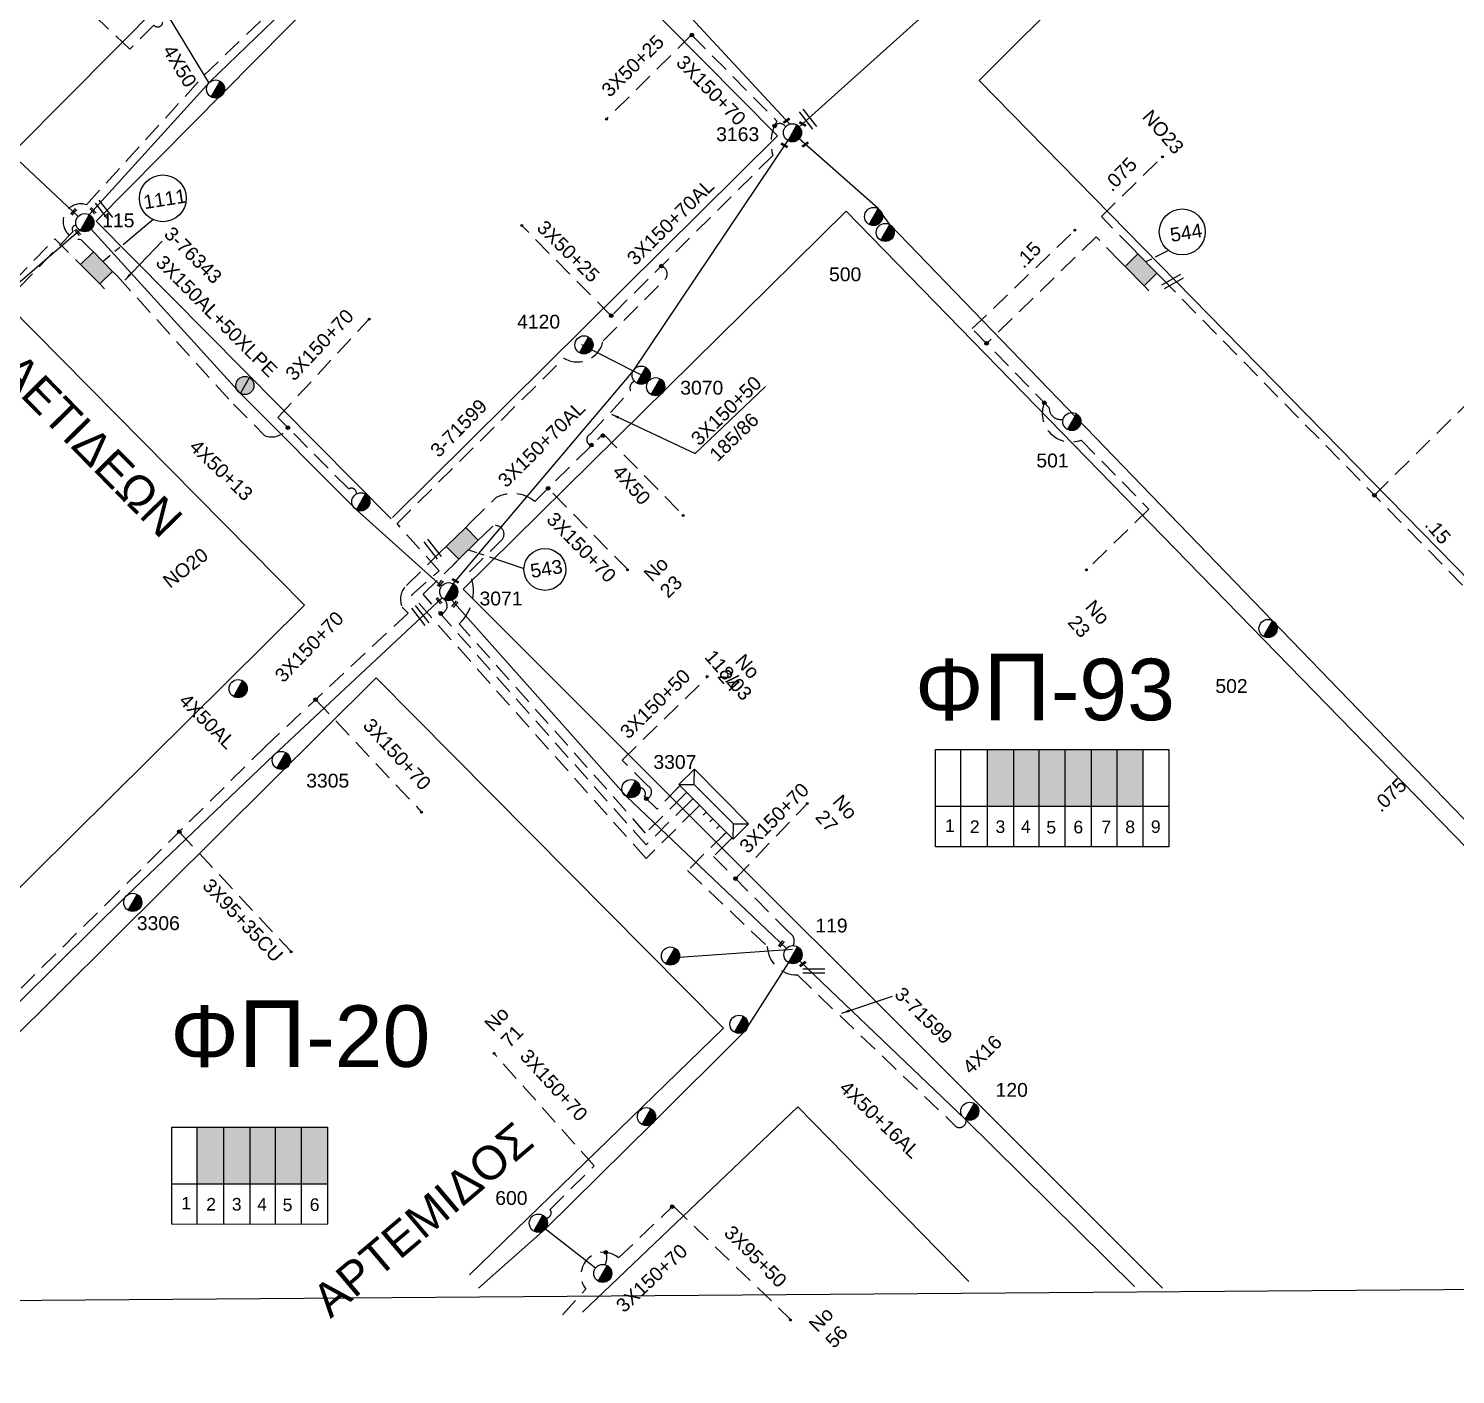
# Model space of a CAD drawing. Header units: millimetres. Extents: x 1421 to 13344, y 800 to 1949.
# Drawn here: x 12108.7 to 12294.2, y 862.3 to 1037.3 of the extents above; entities that cross this region are included whole.
import ezdxf

# ---------------------------------------------------------------- set-up
doc = ezdxf.new("R2010")
doc.units = ezdxf.units.MM
doc.linetypes.add('DASHED', pattern=[19.05, 12.7, -6.35])
for name, color, linetype in [('Link Box 4 Διευθύνσεων', 7, 'Continuous'), ('Pillar OTE', 7, 'Continuous'), ('Άγνωστα', 7, 'Continuous'), ('Γυμνά εναέρια ΧΤ (3Φ)   4x50CU', 7, 'Continuous'), ('Γυμνά εναέρια ΧΤ και ΦΟΠ (3Φ)   4x50+16AL', 7, 'Continuous'), ('Εναέρια παροχή ΧΤ 4x16', 7, 'SYN_LINE'), ('Επιγραφές - Σχήματα', 7, 'Continuous'), ('Καλωδια Χ.Τ 3x95+35', 7, 'DASHED'), ('Καλωδια ΧΤ  3X95+50', 7, 'Continuous'), ('Καλώδια ΧΤ   3x150+50CU', 7, 'DASHED'), ('Καλώδια ΧΤ   3x150+70AL', 7, 'DASHED'), ('Μηχανική τομή', 7, 'Continuous'), ('Στύλος Ξύλινος', 7, 'Continuous'), ('Στύλος Ξύλινος @ 1', 7, 'Continuous'), ('Στύλος ΦΜ', 7, 'Continuous'), ('Στύλος ΦΜ @ 1', 7, 'Continuous'), ('Συνδέσεις', 7, 'Continuous'), ('Συνεστραμμένα ΧΤ   3x70+54.6+25 AL', 7, 'SYN_LINE'), ('Τομή', 7, 'Continuous'), ('Υποσταθμός πόλεως', 7, 'Continuous'), ('Υπόβαθρο ΔΕΗ', 7, 'Continuous'), ('Υπόγεια Καλώδια Δικτύου ΧΤ   .075', 7, 'DASHED'), ('Υπόγεια Καλώδια Δικτύου ΧΤ   .15', 7, 'DASHED'), ('Υπόγεια καλώδια Παροχών ΧΤ   4x50AL', 7, 'DASHED')]:
    doc.layers.add(name, color=color, linetype=linetype)
doc.styles.add('arial', font='ARIAL.TTF')
doc.styles.get("Standard").update_dxf_attribs({"font": 'ARIAL.TTF'})
doc.linetypes.add('SYN_LINE', pattern='A,0.5,-0.0001,["/\\/\\/\\/",Standard,S=0.1,R=0,X=0,Y=-0.05],-0.25', length=0.7501)
doc.dimstyles.new('ISO-25', dxfattribs={"dimtxt": 2.5, "dimasz": 2.5, "dimexe": 1.25, "dimexo": 0.625, "dimtad": 1, "dimtxsty": 'Standard', "dimcen": 2.5, "dimadec": 0, "dimazin": 0, "dimtfac": 1, "dimtmove": 0, "dimatfit": 3, "dimfxl": 1, "dimarcsym": 0})

# ---------------------------------------------------------------- blocks, each defined once
blk = doc.blocks.new('LINK BOX 4 ΑΝΑΧΩΡΗΣΕΩΝ')
at = {"layer": 'Link Box 4 Διευθύνσεων', "ltscale": 40}
blk.add_hatch(color=256, dxfattribs=at).paths.add_polyline_path([(-3.54, 0), (-3.54, -4.67), (3.54, -4.67), (3.54, 0)])
for p, q in [((-3.54, 0), (-5.33, 0)), ((5.33, 0), (3.54, 0)), ((-3.54, -4.67), (-5.33, -4.67)), ((5.33, -4.67), (3.54, -4.67))]:
    blk.add_line(p, q, dxfattribs=at)
blk.add_lwpolyline([(-3.54, -4.67), (-3.54, 0), (3.54, 0), (3.54, -4.67)], close=True, dxfattribs=at)
blk = doc.blocks.new('ΥΠΑΡΧΩΝ ΤΣΙΜΕΝΤΕΝΙΟΣ ΣΤΥΛΟΣ')
at = {"layer": 'Στύλος ΦΜ'}
blk.add_hatch(color=7, dxfattribs=at).paths.add_polyline_path([(-1.29, -2.28, 0.574793), (2.62, 0, 0.268822), (1.3, 2.27)])
at = {"layer": 'Στύλος ΦΜ', "color": 7}
blk.add_line((-1.29, -2.28), (1.3, 2.27), dxfattribs=at)
blk.add_circle((0, 0), 2.62, dxfattribs=at)
at = {"layer": 'Στύλος ΦΜ', "flags": 4}
for tag, p in [('ΑΡΙΘΜΟΣ', (-4.68, 8.05)), ('ΤΥΠΟΣ', (-4.91, 3.03))]:
    blk.add_attdef(tag, p, '', height=4, dxfattribs=at)
blk = doc.blocks.new('ΜΗΧΑΝΙΚΗ ΤΟΜΗ')
at = {"layer": 'Μηχανική τομή', "ltscale": 40}
for p, q in [((-1.89, 0.78), (1.89, 0.78)), ((1.89, 0), (-1.89, 0))]:
    blk.add_line(p, q, dxfattribs=at)
blk = doc.blocks.new('ΤΟΜΗ')
at = {"layer": 'Τομή', "ltscale": 40}
for p, q in [((-5.68, 0), (5.68, 0)), ((5.68, -2.33), (-5.68, -2.33))]:
    blk.add_line(p, q, dxfattribs=at)
blk = doc.blocks.new('ΥΠΟΣΤΑΘΜΟΣ ΠΟΛΕΩΣ 9 ΑΝΑΧΩΡΗΣΕΩΝ')
at = {"layer": 'Υποσταθμός πόλεως', "ltscale": 40}
for p, q in [((-9.63, -2.82), (-9.63, -4)), ((-7.12, -2.82), (-7.12, -4)), ((-4.84, -2.82), (-4.84, -4)), ((-2.36, -2.82), (-2.36, -4)), ((0.09, -2.82), (0.09, -4)), ((2.55, -2.82), (2.55, -4)), ((5.02, -2.82), (5.02, -4)), ((7.48, -2.82), (7.48, -4)), ((9.61, -2.82), (9.61, -4))]:
    blk.add_line(p, q, dxfattribs=at)
blk.add_lwpolyline([(-10.02, 2.82), (10.02, 2.82), (10.02, -2.82), (-10.02, -2.82)], close=True, dxfattribs=at)
for points in [[(-7.21, 0), (-10.02, 2.82)], [(-10.02, -2.82), (-7.21, 0)], [(-7.21, 0), (7.21, 0)], [(7.21, 0), (10.02, 2.82)], [(10.02, -2.82), (7.21, 0)]]:
    blk.add_lwpolyline(points, dxfattribs=at)
at = {"layer": 'Υποσταθμός πόλεως', "linetype": 'SYN_LINE', "ltscale": 40, "flags": 1}
for tag, p in [('ΜΕΤΑΣΧΗΜΑΤΙΣΜΟΣ', (10.79, 1.71)), ('ΙΣΧΥΣ', (10.77, -1.08)), ('ΑΡΙΘΜΟΣ', (10.89, -3.8))]:
    blk.add_attdef(tag, p, '', height=1.8, dxfattribs=at)
blk = doc.blocks.new('_ΣΥΝΔΕΣΗ')
at = {"layer": 'Συνδέσεις', "linetype": 'SYN_LINE', "ltscale": 40}
blk.add_hatch(color=256, dxfattribs=at).paths.add_polyline_path([(0.5, -0.01, 1), (-0.5, -0.01, 1)])
at = {"layer": 'Συνδέσεις'}
blk.add_circle((0, -0.01), 0.5, dxfattribs=at)
blk = doc.blocks.new('ΥΠΑΡΧΩΝ ΞΥΛΙΝΟΣ ΣΤΥΛΟΣ')
at = {"layer": 'Στύλος Ξύλινος'}
h = blk.add_hatch(color=7, dxfattribs=at)
h.paths.add_polyline_path([(-2.62, 0, 0.270008), (-1.29, -2.28), (1.3, 2.27, 0.576266)])
h.paths.add_polyline_path([(-1.29, -2.28, 0.574793), (2.62, 0, 0.268822), (1.3, 2.27)])
at = {"layer": 'Στύλος Ξύλινος', "color": 7}
blk.add_line((-1.29, -2.28), (1.3, 2.27), dxfattribs=at)
blk.add_circle((0, 0), 2.62, dxfattribs=at)
at = {"layer": 'Στύλος Ξύλινος', "flags": 4}
for tag, p in [('ΑΡΙΘΜΟΣ', (-4.91, 8.6)), ('ΤΥΠΟΣ', (-4.85, 3.39))]:
    blk.add_attdef(tag, p, '', height=4, dxfattribs=at)

msp = doc.modelspace()

# ---------------------------------------------------------------- hatches: boundary and pattern name
at = {"layer": 'Καλώδια ΧΤ   3x150+50CU', "linetype": 'DASHED', "ltscale": 0.2}
h = msp.add_hatch(color=30, dxfattribs=at)
h.dxf.hatch_style = 1
h.paths.add_polyline_path([(12236.8033, 943.57681), (12233.36373, 943.57702), (12233.36327, 936.21331), (12236.80284, 936.20997)])
h = msp.add_hatch(color=1, dxfattribs=at)
h.dxf.hatch_style = 1
h.paths.add_polyline_path([(12240.10085, 943.5766), (12236.8033, 943.57681), (12236.80284, 936.20997), (12240.10039, 936.20676)])
h = msp.add_hatch(color=151, dxfattribs=at)
h.dxf.hatch_style = 1
h.paths.add_polyline_path([(12243.48685, 943.57639), (12240.10085, 943.5766), (12240.10039, 936.20676), (12243.48639, 936.20347)])
h = msp.add_hatch(color=85, dxfattribs=at)
h.dxf.hatch_style = 1
h.paths.add_polyline_path([(12246.88349, 943.57618), (12243.48685, 943.57639), (12243.48639, 936.20347), (12246.88303, 936.20018)])
h = msp.add_hatch(color=6, dxfattribs=at)
h.dxf.hatch_style = 1
h.paths.add_polyline_path([(12250.22054, 943.57597), (12246.88349, 943.57618), (12246.88303, 936.20018), (12250.22008, 936.19694)])
h = msp.add_hatch(color=5, dxfattribs=at)
h.dxf.hatch_style = 1
h.paths.add_polyline_path([(12253.60892, 943.57575), (12250.22054, 943.57597), (12250.22008, 936.19694), (12253.60846, 936.19364)])
h = msp.add_hatch(color=62, dxfattribs=at)
h.dxf.hatch_style = 1
h.paths.add_polyline_path([(12134.08319, 894.47635), (12130.64332, 894.47656), (12130.64286, 887.11597), (12134.08273, 887.11263)])
h = msp.add_hatch(color=85, dxfattribs=at)
h.dxf.hatch_style = 1
h.paths.add_polyline_path([(12137.52276, 894.47613), (12134.08319, 894.47635), (12134.08273, 887.11263), (12137.5223, 887.10929)])
h = msp.add_hatch(color=5, dxfattribs=at)
h.dxf.hatch_style = 1
h.paths.add_polyline_path([(12140.82032, 894.47593), (12137.52276, 894.47613), (12137.5223, 887.10929), (12140.81986, 887.10609)])
h = msp.add_hatch(color=1, dxfattribs=at)
h.dxf.hatch_style = 1
h.paths.add_polyline_path([(12144.20631, 894.47571), (12140.82032, 894.47593), (12140.81986, 887.10609), (12144.20585, 887.1028)])
h = msp.add_hatch(color=30, dxfattribs=at)
h.dxf.hatch_style = 1
h.paths.add_polyline_path([(12147.6025, 887.0995), (12147.60296, 894.4755), (12144.20631, 894.47571), (12144.20585, 887.1028)])

# ---------------------------------------------------------------- linework, layer by layer
at = {"layer": 'Pillar OTE', "ltscale": 40}
for points in [[(12226.59515, 930.93716), (12226.59594, 943.57745), (12256.92902, 943.57555), (12256.92823, 930.90779), (12226.59515, 930.93809)], [(12229.92306, 930.93476), (12229.92385, 943.57724)], [(12233.36294, 930.93133), (12233.36373, 943.57702)], [(12236.8025, 930.92789), (12236.8033, 943.57681)], [(12240.10006, 930.9246), (12240.10085, 943.5766)], [(12243.48606, 930.92122), (12243.48685, 943.57639)], [(12246.8827, 930.91783), (12246.88349, 943.57618)], [(12250.21975, 930.91449), (12250.22054, 943.57597)], [(12253.60813, 930.91111), (12253.60892, 943.57575)], [(12226.59548, 936.21988), (12256.92856, 936.19042)], [(12127.31461, 881.83648), (12127.31541, 894.47677), (12147.60296, 894.4755)], [(12130.64252, 881.83409), (12130.64332, 894.47656)], [(12134.0824, 881.83065), (12134.08319, 894.47635)], [(12137.52197, 881.82722), (12137.52276, 894.47613)], [(12140.81952, 881.82393), (12140.82032, 894.47593)], [(12144.20552, 881.82054), (12144.20631, 894.47571)], [(12147.60217, 881.93958), (12147.60296, 894.4755)], [(12127.31495, 887.1192), (12147.6025, 887.0995)], [(12147.60217, 881.80775), (12147.60217, 881.80775), (12127.31461, 881.83741)]]:
    msp.add_lwpolyline(points, dxfattribs=at)
at = {"layer": 'Άγνωστα', "color": 151, "linetype": 'DASHED', "ltscale": 0.2}
for points in [[(12126.1409, 1038.15819, -0.689627279), (12124.98785, 1037.78953), (12121.8712, 1034.6456), (12121.8712, 1034.6456), (12109.95695, 1045.99665)], [(12240.75876, 988.68688, 0.656105402), (12245.56455, 983.82684), (12254.33096, 974.82522), (12246.30919, 967.01307)]]:
    msp.add_lwpolyline(points, format="xyb", dxfattribs=at)
at = {"layer": 'Άγνωστα', "color": 5, "linetype": 'DASHED', "ltscale": 0.2}
for points in [[(12194.9099, 1036.51171), (12183.76429, 1025.48783)], [(12184.45519, 999.9824), (12172.81512, 1011.71853)]]:
    msp.add_lwpolyline(points, dxfattribs=at)
at = {"layer": 'Άγνωστα', "color": 151, "linetype": 'DASHED', "ltscale": 0.2}
msp.add_lwpolyline([(12250.62427, 1007.0396), (12247.47782, 1010.24976), (12233.2517, 996.39536)], dxfattribs=at)
at = {"layer": 'Άγνωστα', "color": 85}
msp.add_lwpolyline([(12189.65919, 991.59131), (12180.63771, 996.2056)], dxfattribs=at)
at = {"layer": 'Άγνωστα', "color": 1, "linetype": 'DASHED', "ltscale": 0.2}
msp.add_lwpolyline([(12283.67223, 976.65188), (12296.22664, 989.07859)], dxfattribs=at)
at = {"layer": 'Γυμνά εναέρια ΧΤ (3Φ)   4x50CU', "color": 151, "linetype": 'Continuous'}
msp.add_lwpolyline([(12126.72194, 1039.18266), (12132.15595, 1030.23098)], dxfattribs=at)
at = {"layer": 'Γυμνά εναέρια ΧΤ (3Φ)   4x50CU', "color": 30, "linetype": 'Continuous', "ltscale": 0.2}
msp.add_lwpolyline([(12175.88827, 881.23586), (12182.42443, 876.16824)], dxfattribs=at)
at = {"layer": 'Γυμνά εναέρια ΧΤ και ΦΟΠ (3Φ)   4x50+16AL', "color": 151, "linetype": 'Continuous', "ltscale": 0.2}
for points in [[(12111.48854, 1121.42666), (12121.68037, 1112.42791), (12140.35915, 1092.90435), (12167.41791, 1064.29124), (12132.33589, 1030.42903), (12116.60521, 1013.11525)], [(12301.46748, 928.18308), (12270.42585, 960.33194), (12220.66283, 1011.84385), (12219.14303, 1013.91365), (12208.89913, 1022.99849)], [(12163.72855, 962.98932), (12186.44469, 937.46276), (12207.22848, 917.71069)], [(12192.6613, 916.53194), (12208.02721, 917.60776)]]:
    msp.add_lwpolyline(points, dxfattribs=at)
at = {"layer": 'Γυμνά εναέρια ΧΤ και ΦΟΠ (3Φ)   4x50+16AL', "color": 173, "linetype": 'Continuous', "ltscale": 0.2}
msp.add_lwpolyline([(12275.68456, 1089.87813), (12257.44425, 1069.53418), (12235.54165, 1048.53822), (12208.02023, 1023.77866)], dxfattribs=at)
at = {"layer": 'Γυμνά εναέρια ΧΤ και ΦΟΠ (3Φ)   4x50+16AL', "color": 5, "linetype": 'Continuous', "ltscale": 0.2}
msp.add_lwpolyline([(12168.27619, 1063.48842), (12187.02573, 1047.18021), (12207.66421, 1024.90334)], dxfattribs=at)
at = {"layer": 'Γυμνά εναέρια ΧΤ και ΦΟΠ (3Φ)   4x50+16AL', "color": 1, "linetype": 'Continuous', "ltscale": 0.2}
for points in [[(12038.72803, 1050.62555), (12067.87922, 1058.79067), (12081.83781, 1044.1786), (12115.16093, 1012.89942)], [(12208.94442, 916.09701), (12230.48333, 895.51457), (12252.49266, 873.72972)]]:
    msp.add_lwpolyline(points, dxfattribs=at)
at = {"layer": 'Γυμνά εναέρια ΧΤ και ΦΟΠ (3Φ)   4x50+16AL', "color": 85, "linetype": 'Continuous', "ltscale": 0.2}
msp.add_lwpolyline([(12163.91812, 965.12041), (12187.30018, 992.79789), (12207.50184, 1022.86934)], dxfattribs=at)
at = {"layer": 'Γυμνά εναέρια ΧΤ και ΦΟΠ (3Φ)   4x50+16AL', "color": 133, "linetype": 'Continuous', "ltscale": 0.2}
msp.add_lwpolyline([(12115.50725, 1011.18929), (12091.1846, 990.256), (12068.85065, 968.76748), (12037.63115, 936.77574)], dxfattribs=at)
at = {"layer": 'Γυμνά εναέρια ΧΤ και ΦΟΠ (3Φ)   4x50+16AL', "color": 6, "linetype": 'Continuous', "ltscale": 0.2}
msp.add_lwpolyline([(12116.8534, 1011.26149), (12136.24735, 989.89002), (12151.32475, 974.76866), (12162.40315, 964.82195)], dxfattribs=at)
at = {"layer": 'Γυμνά εναέρια ΧΤ και ΦΟΠ (3Φ)   4x50+16AL', "color": 62, "linetype": 'Continuous', "ltscale": 0.2}
msp.add_lwpolyline([(12084.19971, 886.05084), (12098.6021, 901.95155), (12121.48258, 924.59572), (12140.59333, 942.83547), (12162.47229, 963.29411)], dxfattribs=at)
at = {"layer": 'Καλωδια Χ.Τ 3x95+35', "color": 30, "linetype": 'DASHED', "ltscale": 0.2}
msp.add_lwpolyline([(12128.28517, 932.87608), (12142.75051, 917.38235)], dxfattribs=at)
at = {"layer": 'Καλωδια ΧΤ  3X95+50', "color": 30, "linetype": 'DASHED', "ltscale": 0.2}
msp.add_lwpolyline([(12192.4891, 884.22107), (12207.71189, 869.5095)], dxfattribs=at)
at = {"layer": 'Καλώδια ΧΤ   3x150+50CU', "color": 1, "linetype": 'DASHED', "ltscale": 0.2}
for points in [[(12037.22498, 1047.0523), (12039.21924, 1045.24517, 0.272595984), (12042.52829, 1050.19747), (12052.30768, 1059.08022), (12074.87508, 1036.43407, -0.420913895), (12079.08437, 1032.21009), (12088.29653, 1022.96578, -0.443087483), (12093.03492, 1018.21086), (12106.77147, 1004.42637), (12112.12142, 1010.00744), (12114.84248, 1007.27371)], [(12199.21354, 932.632), (12194.3731, 927.8294), (12204.7377, 917.97931, 0.404001059), (12208.64963, 914.26157), (12229.29928, 894.52891, 0.657612399), (12230.55745, 895.47594)]]:
    msp.add_lwpolyline(points, format="xyb", dxfattribs=at)
at = {"layer": 'Καλώδια ΧΤ   3x150+50CU', "color": 133, "linetype": 'DASHED', "ltscale": 0.2}
msp.add_lwpolyline([(12114.89587, 1011.74088, 0.686602554), (12114.49222, 1010.95008), (12106.24174, 1002.35144), (12089.68407, 1018.96689), (12079.52922, 1008.40606)], format="xyb", dxfattribs=at)
at = {"layer": 'Καλώδια ΧΤ   3x150+50CU', "color": 6, "linetype": 'DASHED', "ltscale": 0.2}
msp.add_lwpolyline([(12120.24723, 1005.12241), (12135.34159, 988.48894), (12139.39369, 984.42503, 0.373888143), (12142.42517, 985.43056)], format="xyb", dxfattribs=at)
at = {"layer": 'Καλώδια ΧΤ   3x150+50CU', "color": 85, "linetype": 'DASHED', "ltscale": 0.2}
for points in [[(12181.70765, 983.15182, -0.623234717), (12181.76157, 984.61619), (12186.95165, 990.25975, -0.4245233), (12187.47418, 991.47274)], [(12166.17178, 973.0869), (12169.49607, 976.34288, -0.294317419), (12174.5136, 975.85198), (12183.39796, 984.62146)], [(12193.86151, 937.605), (12188.9298, 932.71185), (12164.70375, 959.93513, 0.317772021), (12166.0093, 966.67456), (12170.25308, 970.86348, 0.758149812), (12169.0558, 972.64461), (12167.80496, 971.41947)]]:
    msp.add_lwpolyline(points, format="xyb", dxfattribs=at)
at = {"layer": 'Καλώδια ΧΤ   3x150+50CU', "color": 6, "linetype": 'DASHED', "ltscale": 0.2}
msp.add_lwpolyline([(12194.6635, 936.7967), (12188.99646, 931.17396), (12159.9919, 963.76694), (12164.31824, 968.00439)], dxfattribs=at)
at = {"layer": 'Καλώδια ΧΤ   3x150+50CU', "color": 151, "linetype": 'DASHED', "ltscale": 0.2}
for points in [[(12189.01378, 937.19174, 0.685852917), (12189.27226, 938.80945), (12185.8759, 942.20552), (12197.02916, 953.08962)], [(12193.18955, 938.70345), (12190.41684, 935.83534), (12188.77375, 937.42378, 0.564573406), (12188.19637, 938.61649)]]:
    msp.add_lwpolyline(points, format="xyb", dxfattribs=at)
at = {"layer": 'Καλώδια ΧΤ   3x150+50CU', "color": 30, "linetype": 'DASHED', "ltscale": 0.2}
msp.add_lwpolyline([(12199.7535, 931.66659), (12197.7541, 929.68282), (12207.61917, 919.74003, -0.41773586), (12208.0939, 918.07705)], format="xyb", dxfattribs=at)
at = {"layer": 'Καλώδια ΧΤ   3x150+50CU', "color": 6, "linetype": 'DASHED', "ltscale": 0.2}
msp.add_arc((12162.08807, 962.26805), 1.04394, 278.6073366, 50.5407787, dxfattribs=at)
at = {"layer": 'Καλώδια ΧΤ   3x150+70AL', "color": 6, "linetype": 'DASHED', "ltscale": 0.2}
for points in [[(12116.5032, 1008.91371), (12115.50922, 1009.92024, -1.180655772), (12116.24034, 1014.42046), (12131.53484, 1031.25416), (12165.24623, 1063.7934, -0.866266702), (12166.24487, 1064.42061)], [(12151.33181, 976.82157, 0.629256101), (12150.32651, 977.46401), (12141.1056, 986.76102), (12152.98369, 999.55016)]]:
    msp.add_lwpolyline(points, format="xyb", dxfattribs=at)
at = {"layer": 'Καλώδια ΧΤ   3x150+70AL', "color": 5, "linetype": 'DASHED', "ltscale": 0.2}
for points in [[(12194.9099, 1036.51171), (12206.00137, 1025.29777, 0.215861166), (12205.46648, 1020.82171), (12184.45519, 999.9824)], [(12195.53926, 935.91404), (12188.97591, 929.402), (12158.50942, 963.63778), (12162.07831, 966.81375), (12156.60555, 972.9636), (12178.2905, 994.47106, 0.52082078), (12183.3862, 996.70656), (12191.43149, 1004.68599, 0.551973077), (12190.97852, 1006.45233)]]:
    msp.add_lwpolyline(points, format="xyb", dxfattribs=at)
at = {"layer": 'Καλώδια ΧΤ   3x150+70AL', "color": 85, "linetype": 'DASHED', "ltscale": 0.2}
msp.add_lwpolyline([(12186.63532, 966.92775), (12176.23889, 977.55496)], dxfattribs=at)
at = {"layer": 'Καλώδια ΧΤ   3x150+70AL', "color": 30, "linetype": 'DASHED', "ltscale": 0.2}
for points in [[(12162.36514, 969.35847), (12157.58501, 964.67656, 0.274021484), (12157.28025, 962.09779), (12158.03387, 961.30756), (12139.53239, 944.00714), (12120.36556, 925.03827), (12097.94461, 902.84889), (12083.69081, 887.11221, 0.913850915), (12080.9633, 884.60722)], [(12175.95366, 882.64907, 0.625915021), (12176.50156, 883.77007), (12182.24548, 889.42933), (12169.19323, 904.09331)], [(12178.10405, 870.05184), (12181.15551, 873.41201, -0.908636649), (12185.41248, 877.47196, -0.047086962), (12185.41248, 877.47196), (12192.4891, 884.22107)]]:
    msp.add_lwpolyline(points, format="xyb", dxfattribs=at)
for points in [[(12146.02526, 950.07851), (12159.7061, 935.53548)], [(12200.61636, 926.79801), (12210.01171, 936.6234)]]:
    msp.add_lwpolyline(points, dxfattribs=at)
at = {"layer": 'Καλώδια ΧΤ   3x150+70AL', "color": 5, "linetype": 'DASHED', "ltscale": 0.2}
msp.add_arc((12206.36809, 1024.14214), 0.84968, 27.9540104, 150.6295748, dxfattribs=at)
at = {"layer": 'Καλώδια ΧΤ   3x150+70AL', "color": 30, "linetype": 'DASHED', "ltscale": 0.2}
msp.add_arc((12181.92225, 877.49067), 1.96015, 332.4541886, 20.5702759, dxfattribs=at)
at = {"layer": 'Συνεστραμμένα ΧΤ   3x70+54.6+25 AL', "color": 30, "linetype": 'SYN_LINE', "ltscale": 20}
msp.add_lwpolyline([(12207.50118, 915.87487), (12201.72013, 906.87576), (12189.8257, 894.96784), (12175.88827, 881.23586), (12167.21408, 873.53415)], dxfattribs=at)
at = {"layer": 'Υπόβαθρο ΔΕΗ'}
for points in [[(10840.03143, 862.30832), (12828.1383, 877.43934), (12848.3754, 1876.73506)], [(12107.35315, 1021.89016), (12070.25326, 1060.23654), (12120.38834, 1109.51811), (12157.28027, 1072.25432), (12107.35315, 1021.89016)], [(12343.13332, 917.46183), (12393.97198, 964.32233), (12283.54092, 1081.7448), (12232.27627, 1030.58346), (12343.13332, 917.46183)], [(12156.00685, 973.74203), (12206.0591, 1023.38458), (12167.25152, 1062.6207), (12117.49421, 1012.27869), (12155.85995, 973.59633)], [(12256.13546, 873.52058), (12165.21285, 964.43534), (12215.00747, 1013.5861), (12325.23768, 900.39832), (12297.00524, 874.69301)], [(12124.90189, 1012.48224), (12121.01499, 1009.2281)], [(12119.3171, 1007.80661), (12118.37521, 1007.01806)], [(12120.5607, 1008.84777), (12119.9342, 1008.32326)], [(12254.6776, 1007.34686), (12253.95135, 1006.97952)], [(12256.91109, 1008.47658), (12255.16861, 1007.59522)], [(12069.18183, 887.62956), (12039.84667, 917.9649), (12039.23493, 935.10571), (12106.00978, 1001.38562), (12144.59212, 962.35472), (12069.18183, 887.62956), (12069.18183, 887.62956)], [(12195.3854, 982.09528), (12204.52555, 990.78463)], [(12165.90164, 969.55525), (12166.92924, 969.20696)], [(12167.27225, 969.09071), (12167.90944, 968.87475)], [(12168.60986, 968.63735), (12173.11097, 967.11179)], [(12078.48665, 878.00748), (12153.90435, 952.88029), (12199.06056, 907.35275), (12166.01026, 875.28427)], [(12180.70283, 870.41167), (12208.69851, 897.11168), (12230.96046, 874.39592)]]:
    msp.add_lwpolyline(points, dxfattribs=at)
for centre, radius in [((12126.15693, 1015.25986), 3.048), ((12258.68287, 1010.88556), 2.99039), ((12175.83164, 966.99546), 2.72316)]:
    msp.add_circle(centre, radius, dxfattribs=at)
at = {"layer": 'Υπόγεια Καλώδια Δικτύου ΧΤ   .075', "color": 151, "linetype": 'DASHED', "ltscale": 0.2}
msp.add_lwpolyline([(12252.29112, 1008.67337), (12248.17046, 1012.8782), (12256.01375, 1020.56448)], dxfattribs=at)
at = {"layer": 'Υπόγεια Καλώδια Δικτύου ΧΤ   .15', "color": 151, "linetype": 'DASHED', "ltscale": 0.2}
msp.add_lwpolyline([(12243.20122, 986.53555, -0.496887138), (12241.39953, 988.02891), (12231.38556, 998.31157), (12244.71572, 1011.09388)], format="xyb", dxfattribs=at)
at = {"layer": 'Υπόγεια Καλώδια Δικτύου ΧΤ   .15', "color": 1, "linetype": 'DASHED', "ltscale": 0.2}
msp.add_lwpolyline([(12256.02091, 1004.86806), (12302.33153, 957.61141)], dxfattribs=at)
at = {"layer": 'Υπόγεια καλώδια Παροχών ΧΤ   4x50AL', "color": 85, "linetype": 'DASHED', "ltscale": 0.2}
msp.add_lwpolyline([(12183.39796, 984.62146), (12193.78054, 974.10287)], dxfattribs=at)

# ---------------------------------------------------------------- block references
at = {"layer": 'Link Box 4 Διευθύνσεων'}
for p, xscale, yscale, zscale, rotation in [((12118.37521, 1007.01806), 0.4999999999999999, 0.4999999999999999, 0.4999999999999999, 314.6405681963233), ((12254.15602, 1006.77072), 0.4999999999999998, 0.4999999999999998, 0.4999999999999998, 314.4257614546299), ((12164.26846, 971.22269), 0.4999999999999998, 0.4999999999999998, 0.4999999999999998, 44.40529650875592)]:
    msp.add_blockref('LINK BOX 4 ΑΝΑΧΩΡΗΣΕΩΝ', p, dxfattribs=dict(at, xscale=xscale, yscale=yscale, zscale=zscale, rotation=rotation))
at = {"layer": 'Μηχανική τομή'}
for p, xscale, yscale, zscale, rotation in [((12207.30779, 1025.28806), 0.2499999999999681, 0.2499999999999681, 0.2499999999999681, 36.11407878704492), ((12209.29289, 1024.842), 0.2500000000001927, 0.2500000000001927, 0.2500000000001927, 330.1828037809574), ((12206.89711, 1022.05653), 0.2500000000001927, 0.2500000000001927, 0.2500000000001927, 330.1828037809574), ((12209.72619, 1022.1763), 0.2499999999999681, 0.2499999999999681, 0.2499999999999681, 36.11407878704492), ((12114.63643, 1013.43694), 0.249999999999919, 0.249999999999919, 0.249999999999919, 49.23893857056247), ((12117.02073, 1013.57259), 0.2500000000001928, 0.2500000000001928, 0.2500000000001928, 312.6268794242704), ((12115.0248, 1010.77406), 0.2500000000001928, 0.2500000000001928, 0.2500000000001928, 312.6268794242704), ((12162.30409, 965.09272), 0.249999999999919, 0.249999999999919, 0.249999999999919, 50.99991161042716), ((12164.15268, 965.4352), 0.2500000000001927, 0.2500000000001927, 0.2500000000001927, 330.1828037809574), ((12162.00136, 962.85374), 0.2500000000001928, 0.2500000000001928, 0.2500000000001928, 312.6268794242704), ((12164.19615, 962.43286), 0.249999999999919, 0.249999999999919, 0.249999999999919, 50.99991161042716), ((12206.62879, 918.25188), 0.249999999999919, 0.249999999999919, 0.249999999999919, 50.99991161042716), ((12209.41484, 915.59997), 0.2499999999999681, 0.2499999999999681, 0.2499999999999681, 36.11407878704492)]:
    msp.add_blockref('ΜΗΧΑΝΙΚΗ ΤΟΜΗ', p, dxfattribs=dict(at, xscale=xscale, yscale=yscale, zscale=zscale, rotation=rotation))
at = {"layer": 'Στύλος Ξύλινος @ 1', "ltscale": 40, "xscale": 0.4499999999998181, "yscale": 0.4499999999998181, "zscale": 0.4499999999998181}
msp.add_blockref('ΥΠΑΡΧΩΝ ΞΥΛΙΝΟΣ ΣΤΥΛΟΣ', (12136.82839, 990.91449), dxfattribs=at)
at = {"layer": 'Στύλος ΦΜ @ 1', "ltscale": 40, "xscale": 0.4499999999998181, "yscale": 0.4499999999998181, "zscale": 0.4499999999998181}
for p in [(12133.01498, 1029.46675), (12218.55747, 1012.89176), (12188.34875, 992.26157), (12151.90578, 975.79313), (12135.95247, 951.49295), (12192.15393, 916.71965), (12201.05499, 907.84773), (12189.03474, 895.84049), (12183.35522, 875.44659)]:
    msp.add_blockref('ΥΠΑΡΧΩΝ ΤΣΙΜΕΝΤΕΝΙΟΣ ΣΤΥΛΟΣ', p, dxfattribs=at)
at = {"layer": 'Στύλος ΦΜ @ 1', "ltscale": 40}
ref = msp.add_blockref('ΥΠΑΡΧΩΝ ΤΣΙΜΕΝΤΕΝΙΟΣ ΣΤΥΛΟΣ', (12208.01796, 1023.77995), dxfattribs=dict(at, xscale=0.4499999999998181, yscale=0.4499999999998181, zscale=0.4499999999998181))
ref.add_attrib('ΤΥΠΟΣ', '3163', (12198.09426, 1022.69378), dxfattribs={"layer": 'Στύλος ΦΜ', "height": 1.8, "flags": 4})
ref = msp.add_blockref('ΥΠΑΡΧΩΝ ΤΣΙΜΕΝΤΕΝΙΟΣ ΣΤΥΛΟΣ', (12116.01965, 1012.09336), dxfattribs=dict(at, xscale=0.4499999999998181, yscale=0.4499999999998181, zscale=0.4499999999998181))
ref.add_attrib('ΤΥΠΟΣ', '115', (12118.27796, 1011.48847), dxfattribs={"layer": 'Στύλος ΦΜ', "height": 1.8, "flags": 4})
ref = msp.add_blockref('ΥΠΑΡΧΩΝ ΤΣΙΜΕΝΤΕΝΙΟΣ ΣΤΥΛΟΣ', (12220.07727, 1010.82196), dxfattribs=dict(at, xscale=0.4499999999998181, yscale=0.4499999999998181, zscale=0.4499999999998181))
ref.add_attrib('ΤΥΠΟΣ', '500', (12212.76887, 1004.47623), dxfattribs={"layer": 'Στύλος ΦΜ', "height": 1.8, "flags": 4})
ref = msp.add_blockref('ΥΠΑΡΧΩΝ ΤΣΙΜΕΝΤΕΝΙΟΣ ΣΤΥΛΟΣ', (12180.90853, 996.19955), dxfattribs=dict(at, xscale=0.4499999999998181, yscale=0.4499999999998181, zscale=0.4499999999998181))
ref.add_attrib('ΤΥΠΟΣ', '4120', (12172.21368, 998.31431), dxfattribs={"layer": 'Στύλος ΦΜ', "height": 1.8, "flags": 4})
ref = msp.add_blockref('ΥΠΑΡΧΩΝ ΤΣΙΜΕΝΤΕΝΙΟΣ ΣΤΥΛΟΣ', (12190.22993, 990.76179), dxfattribs=dict(at, xscale=0.4499999999998181, yscale=0.4499999999998181, zscale=0.4499999999998181))
ref.add_attrib('ΤΥΠΟΣ', '3070', (12193.4279, 989.72714), dxfattribs={"layer": 'Στύλος ΦΜ', "height": 1.8, "flags": 4})
ref = msp.add_blockref('ΥΠΑΡΧΩΝ ΤΣΙΜΕΝΤΕΝΙΟΣ ΣΤΥΛΟΣ', (12244.33731, 986.22499), dxfattribs=dict(at, xscale=0.4499999999998181, yscale=0.4499999999998181, zscale=0.4499999999998181))
ref.add_attrib('ΤΥΠΟΣ', '501', (12239.71853, 980.26725), dxfattribs={"layer": 'Στύλος ΦΜ', "height": 1.8, "flags": 4})
ref = msp.add_blockref('ΥΠΑΡΧΩΝ ΤΣΙΜΕΝΤΕΝΙΟΣ ΣΤΥΛΟΣ', (12163.33256, 964.09852), dxfattribs=dict(at, xscale=0.4499999999998181, yscale=0.4499999999998181, zscale=0.4499999999998181))
ref.add_attrib('ΤΥΠΟΣ', '3071', (12167.33051, 962.31786), dxfattribs={"layer": 'Στύλος ΦΜ', "height": 1.8, "flags": 4})
ref = msp.add_blockref('ΥΠΑΡΧΩΝ ΤΣΙΜΕΝΤΕΝΙΟΣ ΣΤΥΛΟΣ', (12269.84029, 959.31005), dxfattribs=dict(at, xscale=0.4499999999998181, yscale=0.4499999999998181, zscale=0.4499999999998181))
ref.add_attrib('ΤΥΠΟΣ', '502', (12262.99197, 950.93592), dxfattribs={"layer": 'Στύλος ΦΜ', "height": 1.8, "flags": 4})
ref = msp.add_blockref('ΥΠΑΡΧΩΝ ΤΣΙΜΕΝΤΕΝΙΟΣ ΣΤΥΛΟΣ', (12141.55824, 942.16012), dxfattribs=dict(at, xscale=0.4499999999998181, yscale=0.4499999999998181, zscale=0.4499999999998181))
ref.add_attrib('ΤΥΠΟΣ', '3305', (12144.79856, 938.63301), dxfattribs={"layer": 'Στύλος ΦΜ', "height": 1.8, "flags": 4})
ref = msp.add_blockref('ΥΠΑΡΧΩΝ ΤΣΙΜΕΝΤΕΝΙΟΣ ΣΤΥΛΟΣ', (12187.02572, 938.48723), dxfattribs=dict(at, xscale=0.4499999999998181, yscale=0.4499999999998181, zscale=0.4499999999998181))
ref.add_attrib('ΤΥΠΟΣ', '3307', (12189.9321, 941.05668), dxfattribs={"layer": 'Στύλος ΦΜ', "height": 1.8, "flags": 4})
ref = msp.add_blockref('ΥΠΑΡΧΩΝ ΤΣΙΜΕΝΤΕΝΙΟΣ ΣΤΥΛΟΣ', (12122.24949, 923.70186), dxfattribs=dict(at, xscale=0.4499999999998181, yscale=0.4499999999998181, zscale=0.4499999999998181))
ref.add_attrib('ΤΥΠΟΣ', '3306', (12122.7755, 920.09792), dxfattribs={"layer": 'Στύλος ΦΜ', "height": 1.8, "flags": 4})
ref = msp.add_blockref('ΥΠΑΡΧΩΝ ΤΣΙΜΕΝΤΕΝΙΟΣ ΣΤΥΛΟΣ', (12208.08221, 916.89934), dxfattribs=dict(at, xscale=0.4499999999998181, yscale=0.4499999999998181, zscale=0.4499999999998181))
ref.add_attrib('ΤΥΠΟΣ', '119', (12210.98836, 919.78922), dxfattribs={"layer": 'Στύλος ΦΜ', "height": 1.8, "flags": 4})
ref = msp.add_blockref('ΥΠΑΡΧΩΝ ΤΣΙΜΕΝΤΕΝΙΟΣ ΣΤΥΛΟΣ', (12231.06437, 896.53904), dxfattribs=dict(at, xscale=0.4499999999998181, yscale=0.4499999999998181, zscale=0.4499999999998181))
ref.add_attrib('ΤΥΠΟΣ', '120', (12234.42554, 898.41451), dxfattribs={"layer": 'Στύλος ΦΜ', "height": 1.8, "flags": 4})
ref = msp.add_blockref('ΥΠΑΡΧΩΝ ΤΣΙΜΕΝΤΕΝΙΟΣ ΣΤΥΛΟΣ', (12174.98028, 881.98599), dxfattribs=dict(at, xscale=0.4499999999998181, yscale=0.4499999999998181, zscale=0.4499999999998181))
ref.add_attrib('ΤΥΠΟΣ', '600', (12169.37778, 884.36211), dxfattribs={"layer": 'Στύλος ΦΜ', "height": 1.8, "flags": 4})
at = {"layer": 'Συνδέσεις'}
for p, xscale, yscale, zscale in [((12194.93956, 1036.48173), 0.4777242751394019, 0.4777242751394019, 0.4777242751394019), ((12183.82959, 1025.55242), 0.25, 0.25, 0.25), ((12205.70221, 1024.66994), 0.4777242751394019, 0.4777242751394019, 0.4777242751394019), ((12256.10583, 1020.65277), 0.25, 0.25, 0.25), ((12172.81512, 1011.71853), 0.25, 0.25, 0.25), ((12244.73738, 1011.11466), 0.25, 0.25, 0.25), ((12190.96824, 1006.45543), 0.4777242751394019, 0.4777242751394019, 0.4777242751394019), ((12184.45519, 999.9824), 0.4777242751394019, 0.4777242751394019, 0.4777242751394019), ((12152.98369, 999.55016), 0.25, 0.25, 0.25), ((12233.2517, 996.39536), 0.4777242751394019, 0.4777242751394019, 0.4777242751394019), ((12240.75876, 988.68688), 0.4777242751394019, 0.4777242751394019, 0.4777242751394019), ((12142.42517, 985.43056), 0.4777242751394019, 0.4777242751394019, 0.4777242751394019), ((12181.87672, 983.17882), 0.4777242751394019, 0.4777242751394019, 0.4777242751394019), ((12183.37631, 984.39586), 0.4777242751394019, 0.4777242751394019, 0.4777242751394019), ((12176.23889, 977.55496), 0.4777242751394019, 0.4777242751394019, 0.4777242751394019), ((12283.67223, 976.65188), 0.4777242751394019, 0.4777242751394019, 0.4777242751394019), ((12193.79661, 974.02872), 0.25, 0.25, 0.25), ((12186.57688, 966.92977), 0.25, 0.25, 0.25), ((12246.23887, 966.94458), 0.25, 0.25, 0.25), ((12162.30268, 961.27197), 0.4777242751394019, 0.4777242751394019, 0.4777242751394019), ((12196.90763, 953.06682), 0.25, 0.25, 0.25), ((12146.02526, 950.07851), 0.4777242751394019, 0.4777242751394019, 0.4777242751394019), ((12189.01378, 937.19174), 0.4777242751394019, 0.4777242751394019, 0.4777242751394019), ((12159.79355, 935.41792), 0.25, 0.25, 0.25), ((12209.94542, 936.55409), 0.25, 0.25, 0.25), ((12128.29861, 932.89872), 0.4777242751394019, 0.4777242751394019, 0.4777242751394019), ((12200.61636, 926.79801), 0.4777242751394019, 0.4777242751394019, 0.4777242751394019), ((12142.83796, 917.26479), 0.25, 0.25, 0.25), ((12169.21639, 904.06728), 0.25, 0.25, 0.25), ((12192.38539, 884.12215), 0.4777242751394019, 0.4777242751394019, 0.4777242751394019), ((12183.75742, 878.17938), 0.4777242751394019, 0.4777242751394019, 0.4777242751394019), ((12207.74993, 869.39307), 0.25, 0.25, 0.25)]:
    msp.add_blockref('_ΣΥΝΔΕΣΗ', p, dxfattribs=dict(at, xscale=xscale, yscale=yscale, zscale=zscale))
at = {"layer": 'Τομή', "xscale": 0.2499999999999669, "yscale": 0.2499999999999669, "zscale": 0.2499999999999669}
for p, rotation in [((12210.24414, 1025.72735), 308.1680509152084), ((12118.72489, 1013.89146), 308.1680509152084), ((12257.56721, 1004.18507), 209.312222996297), ((12161.46251, 969.81596), 308.1680509152084), ((12159.84676, 961.18791), 308.1680509152084)]:
    msp.add_blockref('ΤΟΜΗ', p, dxfattribs=dict(at, rotation=rotation))
at = {"layer": 'Τομή', "xscale": 0.25, "yscale": 0.25, "zscale": 0.25}
msp.add_blockref('ΤΟΜΗ', (12210.7831, 915.06591), dxfattribs=at)
at = {"layer": 'Υποσταθμός πόλεως', "xscale": 0.4999999999999999, "yscale": 0.4999999999999999, "zscale": 0.4999999999999999, "rotation": 314.7751791485018}
msp.add_blockref('ΥΠΟΣΤΑΘΜΟΣ ΠΟΛΕΩΣ 9 ΑΝΑΧΩΡΗΣΕΩΝ', (12197.78949, 936.48708), dxfattribs=at)

# ---------------------------------------------------------------- texts
at = {"ltscale": 40, "char_height": 4, "width": 50.2149778, "attachment_point": 1, "style": 'arial'}
for s, insert, rotation in [('{\\H1.083x;AETIΔEΩN}', (12107.7401, 995.53929), 314.5238529), ('{\\H1.083x;APTEMIΔOΣ}', (12145.15141, 872.81357), 40.2830436)]:
    msp.add_mtext(s, dxfattribs=dict(at, insert=insert, rotation=rotation))
at = {"ltscale": 30, "char_height": 1.63441, "width": 11.2572904, "attachment_point": 1}
for s, insert in [('1', (12227.84131, 934.49848)), ('2', (12231.07978, 934.36502)), ('3', (12234.41036, 934.36502)), ('4', (12237.71387, 934.36502)), ('5', (12241.01738, 934.28384)), ('6', (12244.53751, 934.3109)), ('7', (12248.16596, 934.3109)), ('8', (12251.27991, 934.33796)), ('9', (12254.6105, 934.36502)), ('1', (12128.56078, 885.3978)), ('2', (12131.79924, 885.26434)), ('3', (12135.12983, 885.26434)), ('4', (12138.43334, 885.26434)), ('5', (12141.73684, 885.18317)), ('6', (12145.25697, 885.21023))]:
    msp.add_mtext(s, dxfattribs=dict(at, insert=insert))
at = {"layer": 'Άγνωστα', "color": 7, "char_height": 1.8, "attachment_point": 1}
for s, insert, rotation in [('3X50+25', (12182.99581, 1029.58446), 44.497083), ('4X50', (12127.6111, 1035.44455), 301.4311092), ('NO23', (12254.72691, 1026.9686), 311.1190467), ('1111', (12123.51325, 1015.62401), 9.0165632), ('3-76343', (12127.45058, 1011.75422), 315.3795848), ('3X50+25', (12175.9101, 1012.57154), 315.396415), ('544', (12256.98235, 1011.35757), 9.0165632), ('3X150AL+50XLPE', (12126.38346, 1008.03708), 314.8813808), ('3X150+70', (12141.91938, 992.62754), 46.7639524), ('3X150+50', (12194.62921, 984.26385), 44.2132834), ('3-71599', (12160.75385, 982.70446), 45.8694934), ('185/86', (12197.03259, 982.1928), 44.2132834), ('4X50+13', (12130.72319, 984.07488), 316.2596131), ('4X50', (12185.83217, 980.79803), 311.4810139), ('3X150+70', (12177.20382, 974.6308), 314.3419942), ('.15', (12291.46685, 973.91278), 311.1190467), ('NO20', (12125.97422, 965.87558), 38.1841597), ('543', (12173.80905, 967.65962), 9.0165632), ('3X150+70', (12140.53364, 953.41216), 46.070244), ('118/03', (12197.8248, 956.7441), 311.4810139), ('3X150+50', (12185.416, 946.12568), 44.497083), ('3X150+70', (12153.37906, 947.83196), 312.5955468), ('3X150+70', (12200.93167, 931.21537), 45.3171944), ('3X95+35CU', (12132.48985, 926.99252), 313.4722558), ('3-71599', (12222.41323, 912.87084), 315.3795848), ('3X150+70', (12173.79279, 904.81456), 312.218502), ('3X95+50', (12200.25782, 881.86691), 315.2298046), ('3X150+70', (12184.88636, 871.55172), 43.1706907)]:
    msp.add_mtext_dynamic_manual_height_columns(s, width=1.8, gutter_width=12.5, heights=[0.04535], dxfattribs=dict(at, insert=insert, rotation=rotation))
at = {"layer": 'Άγνωστα', "color": 7}
note = msp.add_mtext_dynamic_manual_height_columns('No ', width=1.8, gutter_width=2.05392, heights=[0.04535, 0], dxfattribs=dict(at, insert=(12185.74043, 963.86887), char_height=1.8, attachment_point=1, rotation=44.497083))
for column, words in zip(note.columns.linked_columns, ['23']):
    column.text = words
note = msp.add_mtext_dynamic_manual_height_columns('No ', width=1.8, gutter_width=1.70287, heights=[0.04535, 0], dxfattribs=dict(at, insert=(12244.96997, 965.85479), char_height=1.8, attachment_point=1, rotation=311.4810139))
for column, words in zip(note.columns.linked_columns, ['23']):
    column.text = words
note = msp.add_mtext_dynamic_manual_height_columns('No ', width=1.8, gutter_width=1.48447, heights=[0.04535, 0], dxfattribs=dict(at, insert=(12199.60993, 958.65889), char_height=1.8, attachment_point=1, rotation=311.4810139))
for column, words in zip(note.columns.linked_columns, ['24']):
    column.text = words
note = msp.add_mtext_dynamic_manual_height_columns('No ', width=1.8, gutter_width=1.90213, heights=[0.04535, 0], dxfattribs=dict(at, insert=(12212.01618, 940.68008), char_height=1.8, attachment_point=1, rotation=311.4810139))
for column, words in zip(note.columns.linked_columns, ['27']):
    column.text = words
note = msp.add_mtext_dynamic_manual_height_columns('No ', width=1.8, gutter_width=1.48447, heights=[0.04535, 0], dxfattribs=dict(at, insert=(12165.49401, 905.67248), char_height=1.8, attachment_point=1, rotation=45.6678887))
for column, words in zip(note.columns.linked_columns, ['71']):
    column.text = words
note = msp.add_mtext_dynamic_manual_height_columns('No ', width=1.8, gutter_width=1.48447, heights=[0.04535, 0], dxfattribs=dict(at, insert=(12207.67593, 866.60099), char_height=1.8, attachment_point=1, rotation=45.6678887))
for column, words in zip(note.columns.linked_columns, ['56']):
    column.text = words
at = {"layer": 'Γυμνά εναέρια ΧΤ και ΦΟΠ (3Φ)   4x50+16AL', "color": 7, "insert": (12215.22487, 900.69618), "char_height": 1.8, "attachment_point": 1, "rotation": 316.2596131}
msp.add_mtext_dynamic_manual_height_columns('4X50+16AL', width=1.8, gutter_width=12.5, heights=[0.04535], dxfattribs=at)
at = {"layer": 'Εναέρια παροχή ΧΤ 4x16', "color": 7, "insert": (12229.94896, 902.51242), "char_height": 1.8, "attachment_point": 1, "rotation": 44.497083}
msp.add_mtext_dynamic_manual_height_columns('4X16', width=1.8, gutter_width=12.5, heights=[0.04535], dxfattribs=at)
at = {"layer": 'Καλώδια ΧΤ   3x150+70AL', "color": 7, "char_height": 1.8, "attachment_point": 1}
for s, insert, rotation in [('3X150+70', (12194.05305, 1034.04649), 314.4702833), ('3X150+70AL', (12186.31055, 1007.71102), 44.497083), ('3X150+70AL', (12169.54145, 978.82151), 44.497083)]:
    msp.add_mtext_dynamic_manual_height_columns(s, width=1.8, gutter_width=12.5, heights=[0.04535], dxfattribs=dict(at, insert=insert, rotation=rotation))
at = {"layer": 'Υπόβαθρο ΔΕΗ', "char_height": 8, "attachment_point": 1}
for s, insert in [('Φ{\\H1.0833x;Π}-93', (12223.931, 956.05332)), ('Φ{\\H1.0833x;Π}-20', (12127.12232, 910.97491))]:
    msp.add_mtext_dynamic_manual_height_columns(s, width=84.657329, gutter_width=12.5, heights=[0], dxfattribs=dict(at, insert=insert))
at = {"layer": 'Υπόγεια Καλώδια Δικτύου ΧΤ   .075', "color": 7, "char_height": 1.8, "attachment_point": 1}
for insert, rotation in [((12248.25499, 1017.26666), 45.8045248), ((12283.27002, 936.60035), 44.497083)]:
    msp.add_mtext_dynamic_manual_height_columns('.075', width=1.8, gutter_width=12.5, heights=[0.04535], dxfattribs=dict(at, insert=insert, rotation=rotation))
at = {"layer": 'Υπόγεια Καλώδια Δικτύου ΧΤ   .15', "color": 7, "insert": (12236.7824, 1007.29815), "char_height": 1.8, "attachment_point": 1, "rotation": 45.8045248}
msp.add_mtext_dynamic_manual_height_columns('.15', width=1.8, gutter_width=12.5, heights=[0.04535], dxfattribs=at)
at = {"layer": 'Υπόγεια καλώδια Παροχών ΧΤ   4x50AL', "color": 7, "insert": (12129.39506, 951.05044), "char_height": 1.8, "attachment_point": 1, "rotation": 315.2321781}
msp.add_mtext_dynamic_manual_height_columns('4X50AL', width=1.8, gutter_width=12.5, heights=[0.04535], dxfattribs=at)

# ---------------------------------------------------------------- leaders
at = {"layer": 'Επιγραφές - Σχήματα', "ltscale": 40}
for points in [[(12121.21286, 1004.62691), (12126.09572, 1009.69132)], [(12184.50459, 987.16895), (12195.3854, 982.09528)], [(12214.44135, 909.28041), (12221, 911.50415)]]:
    msp.add_leader(points, dimstyle='ISO-25', override={"dimasz": 1, "dimtad": 0}, dxfattribs=at)

doc.saveas('drawing.dxf')
